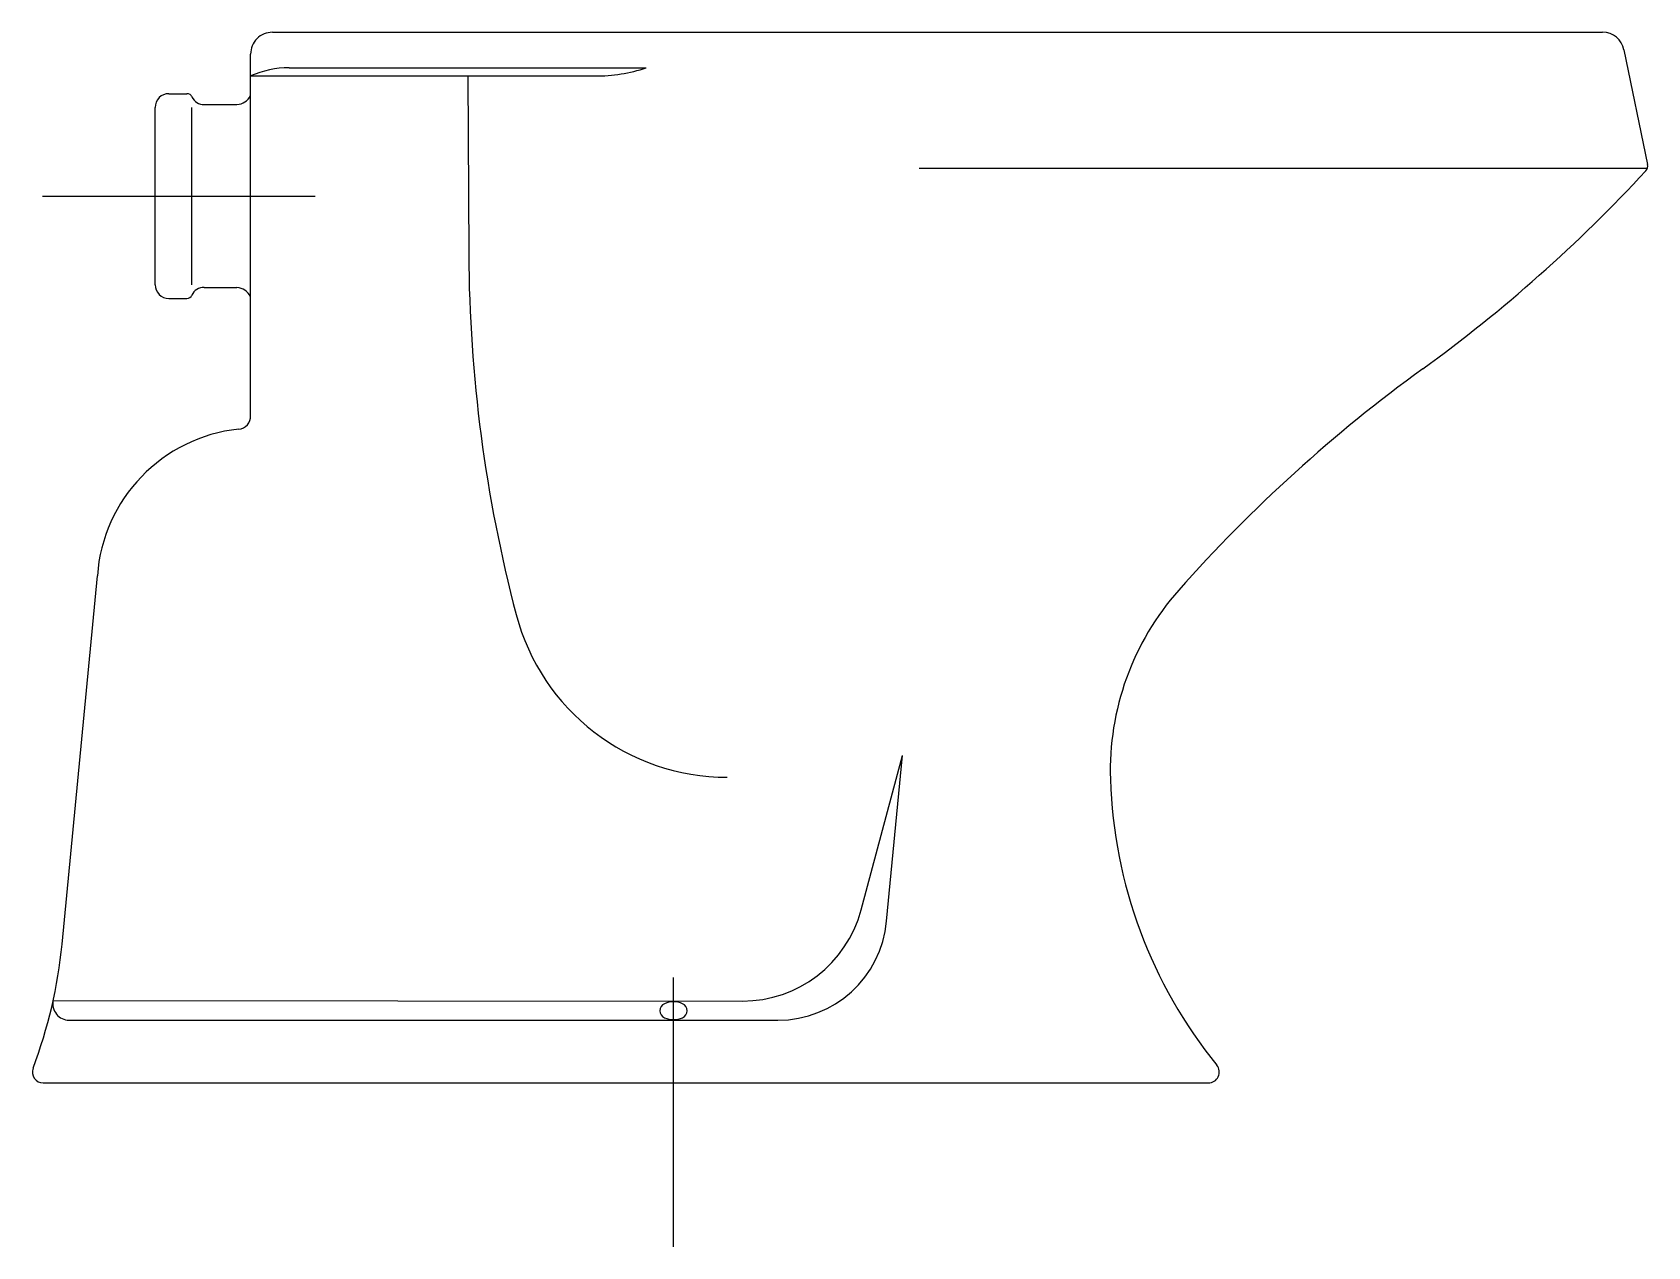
# Model space of a CAD drawing. Extents: x -993.622 to -993.03, y 871.5 to 871.945.
import ezdxf

# ---------------------------------------------------------------- set-up
doc = ezdxf.new("R2010")
doc.units = 0
doc.header["$LTSCALE"] = 0.2
doc.header["$MEASUREMENT"] = 0
doc.linetypes.add('AXES', pattern=[0.54, 0.3, -0.08, 0.08, -0.08])
doc.linetypes.add('CONTINU', pattern=[0])
doc.layers.get('0').update_dxf_attribs({"linetype": 'CONTINUOUS'})
doc.layers.add('DECA_EIXOS', color=5, linetype='AXES')

msp = doc.modelspace()

# ---------------------------------------------------------------- linework, layer by layer
at = {"linetype": 'CONTINU'}
for points in [[(-993.5339, 871.94527, 0.414216), (-993.5419, 871.93727)], [(-993.03858, 871.93888, 0.356147), (-993.04642, 871.94527)], [(-993.52772, 871.93227, 0.104643), (-993.5419, 871.92927)], [(-993.41563, 871.92927, 0.079556), (-993.3969, 871.93227)], [(-993.57189, 871.92277, 0.421707), (-993.57689, 871.91777)], [(-993.56341, 871.92163, 0.376855), (-993.56522, 871.92277)], [(-993.56341, 871.92163, 0.291934), (-993.55889, 871.91877)], [(-993.5469, 871.91877, 0.246674), (-993.5419, 871.92199, 0.246674)], [(-993.1123, 871.82197, 0.049812), (-993.03056, 871.89455)], [(-993.03056, 871.89455, 0.247189), (-993.02995, 871.89678)], [(-993.46195, 871.86395, 0.063051), (-993.44457, 871.73195)], [(-993.57689, 871.85277, 0.416824), (-993.57189, 871.84777)], [(-993.56522, 871.84777, 0.291561), (-993.5634, 871.84893)], [(-993.55889, 871.85177, 0.316956), (-993.5634, 871.84893)], [(-993.5419, 871.84842, 0.265544), (-993.5469, 871.85177)], [(-993.1123, 871.82197, 0.055061), (-993.20176, 871.74084)], [(-993.54624, 871.79985, 0.363911), (-993.59805, 871.74611)], [(-993.54624, 871.79985, 0.404323), (-993.5419, 871.80481)], [(-993.20176, 871.74084, 0.191566), (-993.22681, 871.67154)], [(-993.44457, 871.73195, 0.34084), (-993.36719, 871.67227)], [(-993.22681, 871.67154, 0.163987), (-993.18779, 871.56679)], [(-993.36164, 871.59027, 0.339655), (-993.31816, 871.62365)], [(-993.34865, 871.58327, 0.387026), (-993.30882, 871.61953)], [(-993.62163, 871.56569, 0.067012), (-993.61101, 871.61117)], [(-993.61424, 871.59052, 0.478719), (-993.60841, 871.58327)], [(-993.39019, 871.58932, 0.661303), (-993.39019, 871.58417)], [(-993.38359, 871.58932, 0.204651), (-993.39019, 871.58932)], [(-993.38358, 871.58418, 0.660333), (-993.38359, 871.58932)], [(-993.39019, 871.58417, 0.205236), (-993.38358, 871.58418)], [(-993.62163, 871.56569, 0.525099), (-993.61789, 871.56027)], [(-993.19089, 871.56027, 0.631281), (-993.18779, 871.56679)]]:
    msp.add_lwpolyline(points, format="xyb", dxfattribs=at)
for points in [[(-993.5339, 871.94527), (-993.04642, 871.94527)], [(-993.5419, 871.80481), (-993.5419, 871.93727)], [(-993.03858, 871.93888), (-993.02995, 871.89678)], [(-993.52772, 871.93227), (-993.3969, 871.93227)], [(-993.5419, 871.92927), (-993.41563, 871.92927)], [(-993.46229, 871.92927), (-993.46195, 871.86395)], [(-993.57189, 871.92277), (-993.56522, 871.92277)], [(-993.55889, 871.91877), (-993.5469, 871.91877)], [(-993.57689, 871.85277), (-993.57689, 871.91777)], [(-993.56341, 871.85277), (-993.56341, 871.91777)], [(-993.2969, 871.89549), (-993.02998, 871.89549)], [(-993.57189, 871.84777), (-993.56522, 871.84777)], [(-993.55889, 871.85177), (-993.5469, 871.85177)], [(-993.61101, 871.61117), (-993.59805, 871.74611)], [(-993.31816, 871.62365), (-993.30299, 871.68027)], [(-993.30882, 871.61953), (-993.30299, 871.68027)], [(-993.61424, 871.59052), (-993.36164, 871.59027)], [(-993.60841, 871.58327), (-993.34865, 871.58327)], [(-993.61789, 871.56027), (-993.19089, 871.56027)]]:
    msp.add_lwpolyline(points, dxfattribs=at)
at = {"layer": 'DECA_EIXOS'}
for points in [[(-993.61821, 871.88527), (-993.51808, 871.88527)], [(-993.38689, 871.50027), (-993.38689, 871.59889)]]:
    msp.add_lwpolyline(points, dxfattribs=at)

doc.saveas('drawing.dxf')
